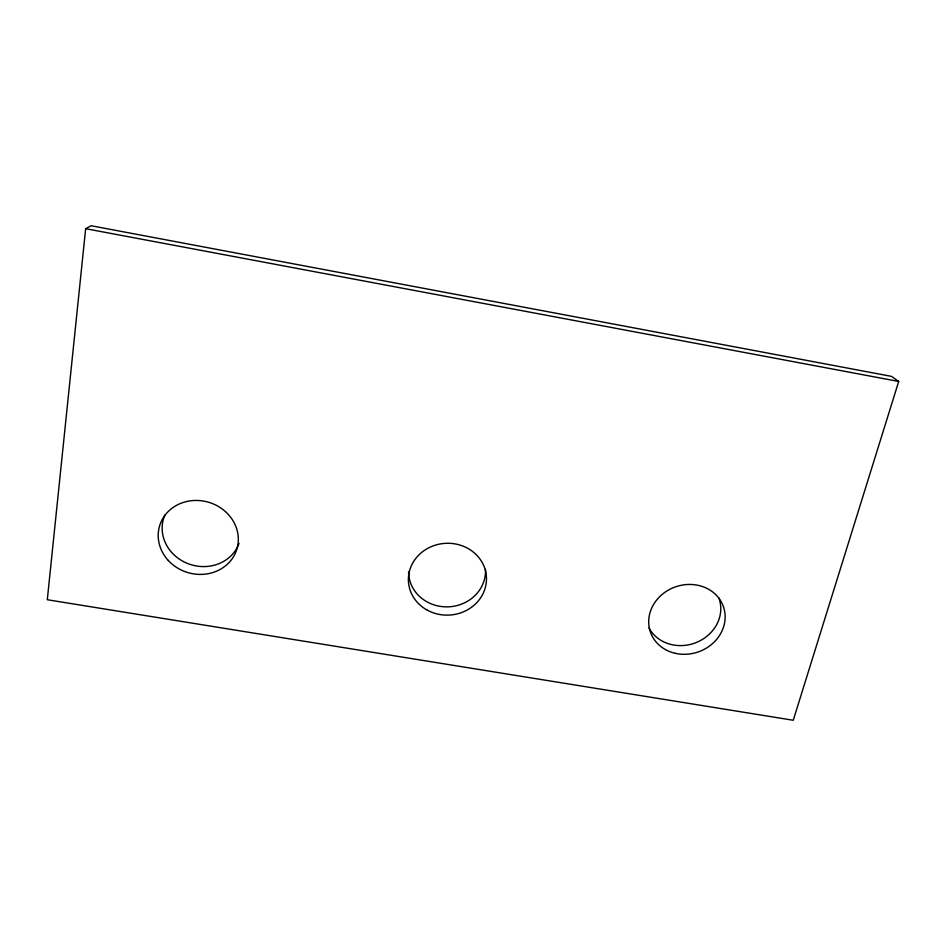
<?xml version="1.0" encoding="UTF-8"?>
<svg xmlns="http://www.w3.org/2000/svg" width="946" height="946" viewBox="0 0 946 946"><rect width="100%" height="100%" fill="white"/><g stroke="black" fill="none" stroke-linecap="round" stroke-linejoin="round"><path stroke-width="1.42" d="M85.66 228.684L47.3 599.729L793.256 720.261L898.7 381.463L891.416 376.354L91.088 225.739L85.66 228.684L898.7 381.463M239.042 543.382A39.744 36.196 16.9 0 1 188.278 563.757A39.744 36.196 16.9 0 1 164.77 515.203M485.487 569.362A38.49 35.475 -3.3 0 1 448.014 606.847A38.49 35.475 -3.3 0 1 408.566 571.822M718.854 597.955A38.1 34.056 -19.1 0 1 697.143 642.157A38.1 34.056 -19.1 0 1 649.039 628.002M168.329 560.517A40.359 36.669 16.7 0 0 236.299 550.891A40.359 36.669 16.7 0 0 190.17 500.86A40.359 36.669 16.7 0 0 168.329 560.517M427.344 610.205A39.07 35.924 -3.4 0 0 486.481 579.449A39.07 35.924 -3.4 0 0 428.455 547.971A39.07 35.924 -3.4 0 0 427.344 610.205M675.432 653.355A38.656 34.47 -19 0 0 724.246 609.425A38.656 34.47 -19 0 0 661.088 595.353A38.656 34.47 -19 0 0 675.432 653.355"/></g></svg>
